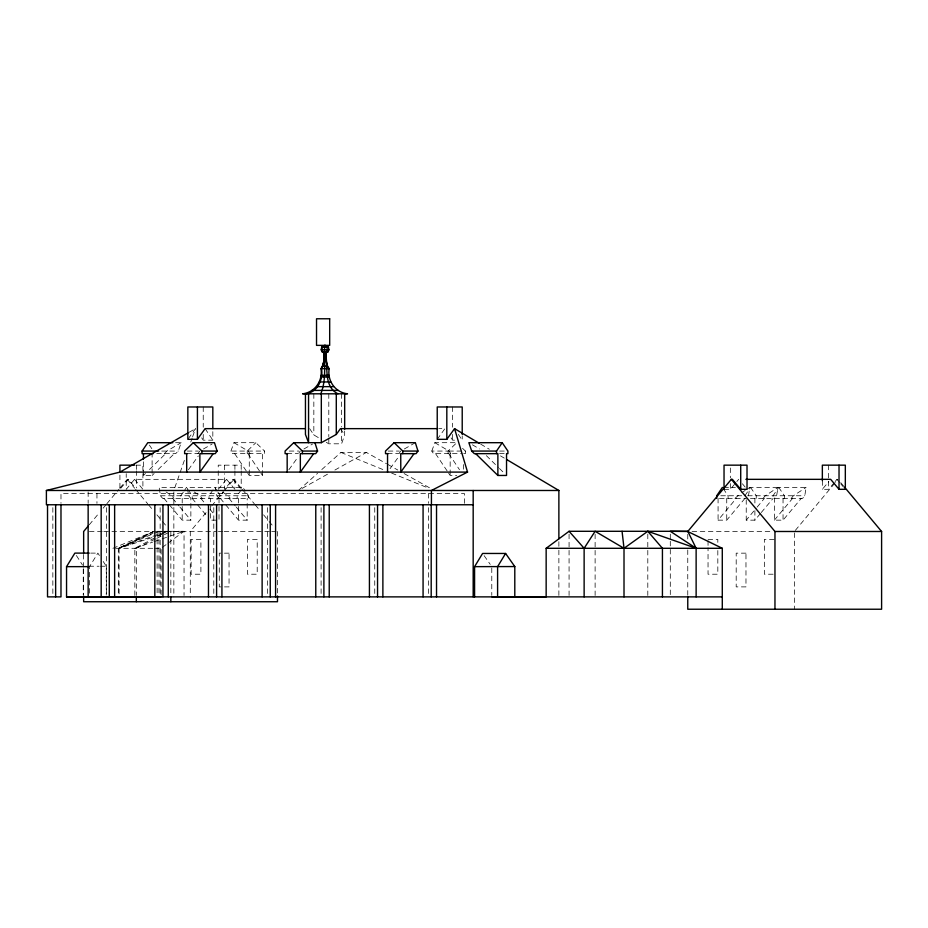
<?xml version="1.0" encoding="UTF-8"?>
<svg xmlns="http://www.w3.org/2000/svg" width="928" height="928" viewBox="0 0 928 928"><rect width="100%" height="100%" fill="white"/><g stroke="black" fill="none" stroke-linecap="round" stroke-linejoin="round"><path stroke-width="0.7" stroke-dasharray="4.64 3.48" d="M748.478 495.761L749.789 487.397L746.332 489.671M744.882 495.761L750.555 487.397L777.942 487.397L776.632 495.761L774.474 498.348L774.381 520.156L783.046 520.156L801.282 498.348M750.439 498.348L802.627 498.348L804.785 495.761L806.107 487.397L778.72 487.397L773.036 495.761L773.036 498.348M143.446 461.831L143.446 475.461L152.111 475.461L152.111 453.653L175.659 453.653L178.292 451.066L181.134 442.691L175.578 442.691M174.789 487.792L184.649 459.569M190.762 442.088L192.166 438.051M192.641 436.705L195.518 428.643L187.839 439.327M326.308 442.32L328.802 443.804L341.574 443.804L344.671 434.93L344.671 430.673M230.921 451.066L233.972 442.691L255.873 442.691L264.526 451.066L264.526 453.653L232.638 453.653L230.921 451.066L247.231 451.066L255.873 442.691M431.798 451.066L434.849 442.691L456.75 442.691L448.108 451.066L431.798 451.066L433.515 453.653L462.028 453.653M99.4 555.501L97.869 553.111L89.552 566.648L89.552 595.44M183.292 492.176L180.856 495.761L180.856 498.348M184.104 490.982L186.54 487.397L159.152 487.397L160.463 495.761L162.62 498.348L248.53 498.348L248.53 495.761L246.094 492.176M213.069 489.787L209.009 495.761L209.009 498.348M241.222 489.787L237.162 495.761L237.162 498.348M197.942 453.653L199.798 451.066M188.372 469.8L198.325 455.95M299.025 452.783L300.266 451.066M288.852 469.8L297.969 457.11M399.434 452.783L400.676 451.066M390.085 468.64L399.202 455.95M437.227 439.327L444.918 428.643L439.188 428.643M89.216 524.83L99.424 512.627M103.136 508.184L105.908 504.855M106.836 503.753L118.9 489.323M119.828 488.209L127.252 479.335L128.261 479.335L135.674 488.198M120.849 488.198L128.261 479.335M234.912 489.311L226.571 479.335L134.56 479.335L126.22 489.311L126.22 473.686M218.231 489.311L226.571 479.335M241.303 488.209L233.891 479.335L232.87 479.335L224.53 489.311L224.53 473.686M206.062 512.627L190.286 531.489L190.286 597.435M211.63 505.969L223.683 491.538M224.611 490.436L233.891 479.335M724.037 489.311L730.336 489.311L735.892 482.664M736.82 481.551L738.676 479.335M734.953 498.348L740.567 493.476M744.975 498.348L726.74 520.156L718.075 520.156L736.298 498.348M763.118 498.348L765.275 495.761L777.942 487.397M760.368 513.613L754.893 520.156L746.228 520.156L756.25 508.161M757.167 507.071L764.463 498.348M761.273 512.523L773.128 498.348M791.271 498.348L793.428 495.761L806.107 487.397M774.381 520.156L792.616 498.348M834.202 482.664L828.646 489.311L822.347 489.311L828.832 481.551M835.13 481.551L836.986 479.335L838.007 479.335L835.223 482.664M795.331 530.387L834.295 483.778M164.302 453.653L166.924 451.066L181.134 442.691M143.446 475.461L145.464 473.477M149.501 469.51L165.648 453.653M152.111 475.461L154.129 473.477M158.166 469.51L174.313 453.653M298.422 490.483L317.538 473.361M321.796 469.556L340.912 452.435L366.363 452.435L386.489 463.71M162.272 547.45L166.854 544.04M168.003 543.193L184.046 531.292L184.046 595.451M741.727 492.722L745.184 490.436M189.266 432.204L195.46 428.643M203.464 448.978L212.025 444.094M303.932 448.978L312.492 444.094M404.341 448.978L415.35 442.691M302.192 488.372L328.616 473.57M334.904 470.044L366.363 452.435M134.85 595.451L134.85 548.297L161.078 534.563M162.319 533.902L167.318 531.292L118.32 548.297L118.32 595.451M155.498 538.959L136.323 548.297L136.323 595.451M156.786 538.333L163.177 535.224M164.453 534.609L169.569 532.115M112.914 548.297L152.923 531.837L119.086 548.297L119.086 595.451M152.969 531.895L118.32 548.297L153.236 532.997M166.878 531.431L158.955 531.292L119.086 548.297L155.858 536.361M134.85 548.297L152.621 542.149M153.99 541.685L160.822 539.319M162.18 538.843L184.046 531.292L170.102 531.292M157.226 535.92L164.036 533.704M173.849 531.477L184.046 531.292M201.689 437.865L203.232 440.174L212.825 440.174L212.825 430.07M451.089 437.865L452.632 440.174L455.37 440.174M161.739 451.066L178.292 451.066M187.375 451.066L198.418 451.066M233.972 442.691L248.217 451.066L264.526 451.066M289.234 451.066L298.886 451.066M388.252 451.066L399.295 451.066M434.849 442.691L449.094 451.066L465.404 451.066L465.404 453.653L463.35 453.653M499.612 451.066L507.894 451.066M186.667 453.653L198.662 453.653M287.146 453.653L298.41 453.653M387.544 453.653L399.539 453.653M499.566 453.653L506.537 453.653M135.952 465.16L142.9 465.16L142.9 472.271M247.741 473.164L249.272 475.461L262.473 475.461L262.473 453.653M448.618 473.164L450.161 475.461L456.75 475.461M723.84 487.397L735.382 487.397M160.463 495.761L248.53 495.761M720.801 495.761L745.752 495.761M747.597 495.761L804.785 495.761M719.478 498.348L746.321 498.348M169.441 504.89L182.201 520.156L190.866 520.156L190.866 498.348L188.616 495.761L187.305 487.397L214.693 487.397L217.129 490.982M225.748 504.89L238.508 520.156L247.184 520.156L247.184 498.348M156.612 531.292L169.522 531.292M89.413 531.489L102.382 531.489M103.82 531.489L155.707 531.489M157.145 531.489L216.966 531.489M218.405 531.489L222.72 531.489M224.17 531.489L270.28 531.489M271.718 531.489L276.045 531.489M692.091 531.489L772.792 531.489M708.041 539.388L717.82 539.388L717.82 543.564M774.126 539.388L764.347 539.388L764.347 574.212L774.126 574.212M115.617 548.297L152.83 548.297M154.21 548.297L161.124 548.297L161.124 596.878M90.689 553.111L97.869 553.111M89.007 566.231L99.076 566.231M100.514 566.231L106.268 566.231L106.268 595.022M340.912 452.435L383.612 469.823M391.616 473.083L428.968 488.314M387.753 464.406L397.81 470.044M404.109 473.57L430.522 488.372M472.41 444.79L479.509 448.978M480.646 444.106L489.334 449.256M500.517 455.88L504.24 458.096M309.639 428.643L313.838 434.93L320.067 438.631M222.372 491.956L228.137 495.761L230.295 498.348M194.219 491.956L199.984 495.761L202.142 498.348M166.066 491.956L171.831 495.761L173.977 498.348M462.527 448.282L465.404 451.066M486.353 455.636L498.464 467.526M499.473 468.524L504.519 473.477M840.78 482.664L843.564 485.994M836.986 479.335L839.77 482.664M840.687 483.766L843.471 487.096M742.388 483.766L745.161 487.096M242.231 489.323L254.295 503.753M255.223 504.855L259.863 510.412M263.575 514.843L268.215 520.399M269.132 521.501L273.772 527.058M232.87 479.335L240.282 488.198M228.949 498.348L235.329 505.98M236.246 507.071L247.184 520.156M220.284 498.348L224.843 503.8M218.927 498.348L216.781 495.761L215.458 487.397L242.846 487.397L245.282 490.982M200.796 498.348L205.355 503.8M209.902 509.252L214.461 514.704M192.119 498.348L196.678 503.8M197.594 504.89L206.712 515.794M172.631 498.348L179.011 505.98M179.928 507.071L190.866 520.156M163.966 498.348L168.525 503.8M134.56 479.335L142.9 489.311L142.9 473.686M127.252 479.335L134.664 488.209M135.592 489.323L147.656 503.753M148.584 504.855L153.224 510.412M156.936 514.843L161.565 520.399M162.493 521.501L167.133 527.058M484.114 555.64L490.251 564.375M778.72 487.397L784.392 495.761L784.392 498.348M750.555 487.397L756.239 495.761L756.239 498.348M723.214 488.592L728.086 495.761L728.086 498.348M217.941 492.176L220.377 495.761L220.377 498.348M188.152 489.787L192.212 495.761L192.212 498.348M149.408 445.092L151.832 448.676M458.362 434.408L462.214 440.174L462.214 435.847M449.094 451.066L450.822 453.653M448.769 453.653L459.511 469.719M435.568 453.653L447.853 472.016M340.46 428.643L344.671 434.93M248.217 451.066L249.945 453.653M247.892 453.653L260.176 472.016M260.942 473.164L262.473 475.461M234.691 453.653L246.976 472.016M205.111 428.643L212.825 440.174M103.217 561.463L106.268 566.231M76.386 555.501L82.488 565.036M828.646 465.16L828.646 489.311M822.347 480.785L822.347 489.311M794.403 532.927L794.403 609.232M783.046 498.348L783.046 520.156M754.893 498.348L754.893 503.8M754.893 510.609L754.893 520.156M746.228 499.705L746.228 520.156M730.336 468.002L730.336 477.943M730.336 483.627L730.336 489.311M726.74 498.348L726.74 520.156M718.075 498.348L718.075 520.156M717.82 550.524L717.82 574.212L708.041 574.212L708.041 547.74M708.041 540.78L708.041 546.348M687.764 534.331L687.764 540.026M687.764 549.968L687.764 595.463M670.294 534.145L670.294 539.841M670.294 541.268L670.294 596.878M647.802 534.145L647.802 595.451M595.115 534.145L595.115 595.451M569.073 534.145L569.073 595.451M558.876 541.685L558.876 548.761M558.876 550.176L558.876 595.463M491.782 567.994L491.782 595.347M464.371 503.347L464.371 493.499L60.981 493.499L60.981 503.347M463.35 464.557L463.35 470.009M452.632 406.974L452.632 427.182M452.632 434.397L452.632 440.174M450.161 453.653L450.161 475.461M448.108 451.066L448.108 453.653M428.4 493.499L428.4 503.347M428.4 507.639L428.4 595.44M374.75 507.639L374.75 595.44M341.574 393.808L341.574 426.66M341.574 428.086L341.574 443.804M328.802 393.808L328.802 436.659M328.802 438.086L328.802 443.804M321.1 507.639L321.1 595.44M313.838 393.808L313.838 434.93M277.484 531.489L277.484 594.57M267.45 507.639L267.45 595.44M249.272 453.653L249.272 475.461M247.231 451.066L247.231 453.653M241.21 469.429L241.21 465.16L218.231 465.16L218.231 469.429M241.21 470.844L241.21 487.896M238.508 498.348L238.508 520.156M234.912 465.16L234.912 469.429M234.912 470.844L234.912 487.896M224.53 465.16L224.53 472.271M219.02 498.348L219.02 520.156L210.354 520.156L210.354 498.348M218.231 470.844L218.231 487.896M213.8 507.639L213.8 595.44M203.232 406.974L203.232 427.182M203.232 434.397L203.232 440.174M182.201 498.348L182.201 520.156M173.849 491.898L173.849 506.038M173.849 507.442L173.849 596.878M170.845 531.292L170.845 595.463M160.15 507.639L160.15 595.44M158.955 531.292L158.955 595.451M157.122 531.292L157.122 596.878M136.602 465.16L136.602 469.429M136.602 470.844L136.602 487.896M119.921 475.113L119.921 489.311M106.5 507.639L106.5 595.44M96.953 493.499L96.953 503.347M88.148 491.91L88.148 503.324M83.648 554.434L83.648 567.333M83.648 568.771L83.648 594.57M83.253 569.108L83.253 595.022M52.85 507.639L52.85 595.44M200.9 539.388L191.122 539.388L191.122 574.212L200.9 574.212L200.9 539.388M257.207 539.388L247.428 539.388L247.428 574.212L257.207 574.212L257.207 539.388M229.054 553.158L219.275 553.158L219.275 586.89L229.054 586.89L229.054 553.158M745.973 553.158L736.194 553.158L736.194 586.89L745.973 586.89L745.973 553.158"/><path stroke-width="1.39" d="M325.856 353.104L326.296 361.154L327.526 366.131L329.196 368.613C327.05 380.584 335.089 392.428 347.524 393.808L302.598 393.808C315.033 392.428 323.072 380.584 320.926 368.613L322.596 366.131L323.826 361.154L324.266 353.104L322.19 351.886L321.204 349.81L321.703 347.107L325.067 345.367L328.419 347.107L328.918 349.81L327.932 351.886L324.266 353.104M324 363.648L324.359 361.154M325.218 353.104L325.612 351.886M328.303 349.81L327.48 351.886L325.728 353.104L326.041 359.82M320.775 393.808C327.004 378.798 323.559 361.56 324.719 345.796L326.088 345.796L326.981 347.107L327.271 349.81L325.519 353.104C328.466 366.606 323.025 386.152 337.92 393.808M474.579 596.878L474.579 566.648L482.583 553.459L505.598 553.459L514.796 566.556L514.796 596.785L497.594 596.878L497.594 566.648L505.598 553.459M722.286 596.878L66.549 596.878L66.549 566.648L74.866 553.111L89.25 553.111M584.13 596.878L584.13 548.297L595.115 531.292L624.01 548.297L624.01 596.878M153.201 453.653L142.1 453.653L142.1 451.066L147.784 442.691L172.794 442.691M496.526 453.653L496.526 451.066L502.21 442.691L507.894 451.066L507.894 453.653L506.537 453.653L506.537 475.461L497.872 475.461L475.67 453.653M722.402 487.397L716.718 495.761L716.718 498.348M212.825 428.632L212.825 406.974L187.839 406.974L187.839 439.327L197.42 439.327L205.111 428.643L305.335 428.643M213.185 453.653L199.868 472.12L199.868 453.653L215.238 453.653L217.094 451.066L214.461 442.691L193.268 442.691L184.626 451.066L184.626 453.653L187.282 453.653M313.664 453.653L300.347 472.12L300.347 453.653L315.717 453.653L317.573 451.066L314.94 442.691M287.761 453.653L285.093 453.653L285.093 451.066L293.747 442.691L321.32 442.691L336.284 434.455L340.46 428.643L437.761 428.643M414.062 453.653L400.792 472.097L400.745 453.653L416.115 453.653L417.971 451.066L415.35 442.691L394.145 442.691L385.503 451.066L385.503 453.653L388.159 453.653M462.214 434.397L462.214 406.974L437.227 406.974L437.227 439.327L446.82 439.327L454.569 428.643L479.405 443.364M88.288 525.944L83.648 531.489L83.648 552.995M696.128 596.878L696.128 548.297L670.294 531.292L687.764 531.489L731.357 479.335L732.378 479.335L740.718 489.311L747.017 489.311L747.017 465.16L724.037 465.16L724.037 489.311M491.782 596.785L546.151 596.878L546.151 548.297L569.073 531.292L687.764 531.292L696.128 548.297L647.802 531.292L624.01 548.297L622.062 531.292M473.176 504.762L46.4 504.762L46.4 490.483L119.956 472.097L188.036 432.912M454.569 428.643L467.55 472.097L431.427 490.483L431.427 504.762M306.147 393.808C317.991 391.732 323.153 379.459 321.575 368.613L324.023 361.154L324.394 353.104L322.654 351.886L321.819 349.81L322.236 347.107L325.067 345.367L324.034 345.796M186.714 472.097L186.667 453.653M287.193 472.097L287.146 453.653M387.544 472.12L387.544 453.653M66.549 596.878L161.124 596.878M514.796 566.556L474.579 566.648M323.28 345.796L326.842 345.796M321.703 347.107L328.419 347.107M321.204 349.81L328.918 349.81M322.19 351.886L327.932 351.886M323.826 361.154L326.296 361.154M322.596 366.131L327.526 366.131M320.926 368.613L329.196 368.613M320.926 375.353L329.196 375.353M320.81 376.965L329.312 376.965M319.371 381.953L330.762 381.953M316.61 386.651L333.512 386.651M311.924 390.398L338.198 390.398M502.21 442.691L468.86 442.691L471.702 451.066L474.324 453.653L497.872 453.653L497.872 475.461M142.1 451.066L158.653 451.066M193.268 442.691L201.921 451.066L217.094 451.066M293.747 442.691L302.4 451.066L317.573 451.066M394.145 442.691L402.798 451.066L417.971 451.066M471.702 451.066L496.526 451.066M134.56 465.16L119.921 465.16L119.921 472.271M119.956 472.097L467.55 472.097M745.868 479.335L830.688 479.335L839.028 489.311L845.327 489.311L845.327 465.16L822.347 465.16L822.347 480.785M46.4 490.483L558.876 490.483L558.876 538.855M731.357 479.335L774.961 531.489L881.6 531.489L881.6 609.232L687.764 609.232L687.764 596.878M546.151 548.297L722.286 548.297L722.286 609.232M66.549 566.648L88.114 566.648M687.764 531.489L722.286 548.297M506.723 459.569L558.876 490.483M326.563 345.796L327.886 347.107M323.42 351.886L324.603 353.104M569.073 531.292L584.13 548.297M647.802 531.292L662.43 548.297L662.43 596.878M844.492 487.107L881.6 531.489M327.143 366.131L328.547 368.613M326.099 361.154L326.876 364.89M839.028 465.16L839.028 489.311M774.961 531.489L774.961 609.232M740.718 465.16L740.718 489.311M473.176 490.483L473.176 596.878M446.82 406.974L446.82 439.327M436.531 504.762L436.531 596.878M431.195 504.762L431.195 596.878M423.075 504.762L423.075 596.878M402.798 451.066L402.798 453.653M382.881 504.762L382.881 596.878M377.545 504.762L377.545 596.878M369.425 504.762L369.425 596.878M344.671 393.808L344.671 429.258M336.284 393.808L336.284 434.455M329.231 504.762L329.231 596.878M323.895 504.762L323.895 596.878M321.32 393.808L321.32 442.691M315.775 504.762L315.775 596.878M308.56 393.808L308.56 442.691L305.451 434.455L305.451 393.808M302.4 451.066L302.4 453.653M277.484 596.008L277.484 601.738L83.648 601.738L83.648 596.008M275.581 504.762L275.581 596.878M270.245 504.762L270.245 596.878M262.125 504.762L262.125 596.878M221.931 504.762L221.931 596.878M216.595 504.762L216.595 596.878M208.475 504.762L208.475 596.878M201.921 451.066L201.921 453.653M197.42 406.974L197.42 439.327M170.845 596.878L170.845 601.738M168.281 504.762L168.281 596.878M162.945 504.762L162.945 596.878M154.825 504.762L154.825 596.878M143.446 453.653L143.446 459.105M136.323 596.878L136.323 601.738M114.631 504.762L114.631 596.878M109.295 504.762L109.295 596.878M101.175 504.762L101.175 596.878M88.148 504.762L88.148 596.878M60.981 504.762L60.981 596.878L47.525 596.878L47.525 504.762M55.645 504.762L55.645 596.878M329.684 318.768L316.529 318.768L316.529 345.367L329.684 345.367L329.684 318.768"/></g></svg>
